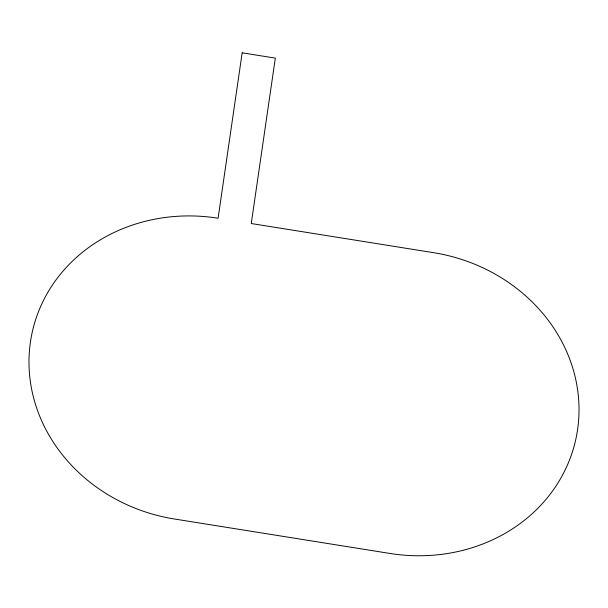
<?xml version="1.0" encoding="UTF-8"?>
<svg xmlns="http://www.w3.org/2000/svg" width="608" height="608" viewBox="0 0 608 608"><rect width="100%" height="100%" fill="white"/><g stroke="black" fill="none" stroke-linecap="round" stroke-linejoin="round"><path stroke-width="0.91" d="M242.166 52.82L218.097 218.234A167.99 151.878 12.7 0 0 30.415 342.106A167.99 151.878 12.7 0 0 174.344 518.989L389.903 553.447A167.99 151.878 12.7 0 0 577.585 429.575A167.99 151.878 12.7 0 0 433.656 252.692L251.264 223.531L275.325 58.117L242.166 52.82"/></g></svg>
